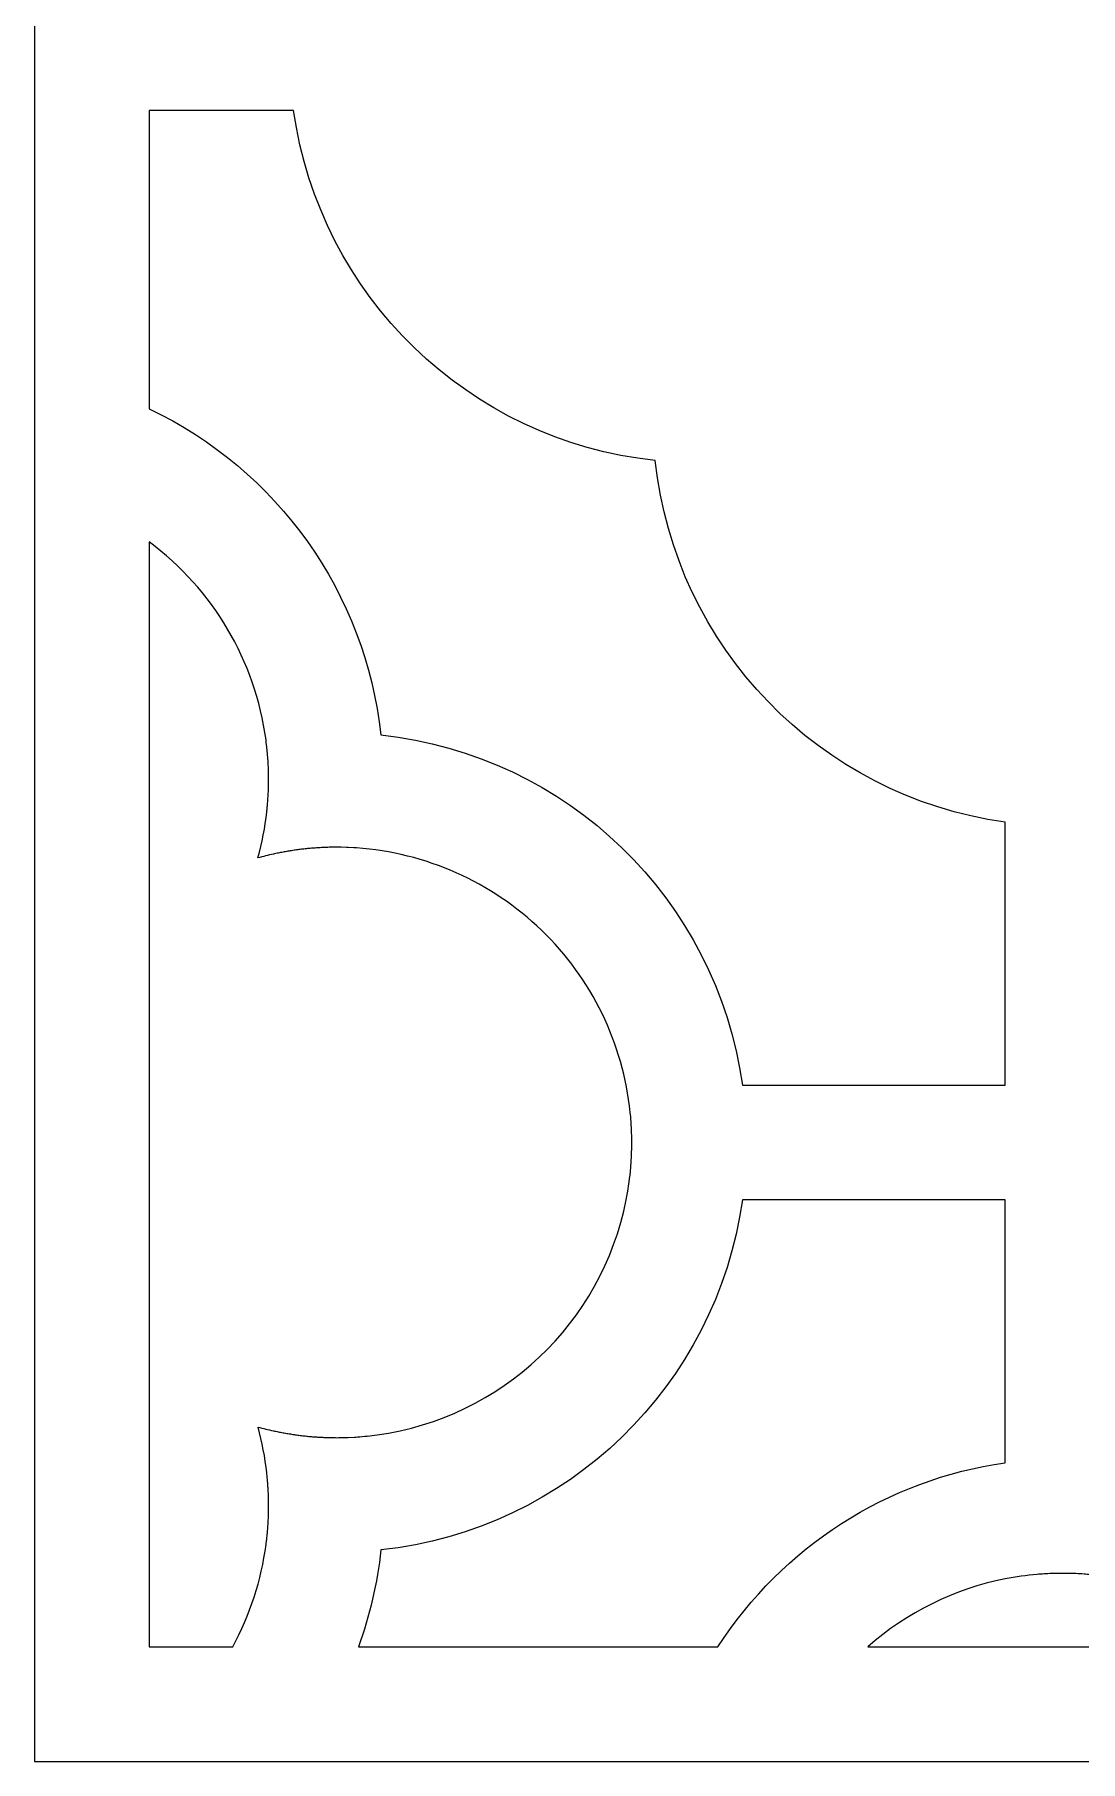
# Model space of a CAD drawing. Header units: centimetres. Extents: x -8.6 to 7.4, y -2.5 to 11.8.
# Drawn here: x -0.189 to 1.044, y -2.487 to -0.451 of the extents above; entities that cross this region are included whole.
import ezdxf

# ---------------------------------------------------------------- set-up
doc = ezdxf.new("R2010")
doc.units = ezdxf.units.CM
doc.header["$MEASUREMENT"] = 0
doc.layers.add('layer 1', color=7, linetype='Continuous')

msp = doc.modelspace()

# ---------------------------------------------------------------- linework, layer by layer
at = {"layer": 'layer 1', "color": 242}
for points, knots in [([(-0.18941, 11.81631), (-0.18941, 11.81631), (-0.0542, 11.81631), (-0.0542, 11.81631), (-0.0542, 11.81631), (-0.0542, 11.81631), (7.23783, 11.81631), (7.23783, 11.81631), (7.23783, 11.81631), (7.23783, 11.81631), (7.37304, 11.81631), (7.37304, 11.81631), (7.37304, 11.81631), (7.37304, 11.81631), (7.37304, 11.6811), (7.37304, 11.6811), (7.37304, 11.6811), (7.37304, 11.6811), (7.37304, -2.35212), (7.37304, -2.35212), (7.37304, -2.35212), (7.37304, -2.35212), (7.37304, -2.48733), (7.37304, -2.48733), (7.37304, -2.48733), (7.37304, -2.48733), (7.23783, -2.48733), (7.23783, -2.48733), (7.23783, -2.48733), (7.23783, -2.48733), (-0.0542, -2.48733), (-0.0542, -2.48733), (-0.0542, -2.48733), (-0.0542, -2.48733), (-0.18941, -2.48733), (-0.18941, -2.48733), (-0.18941, -2.48733), (-0.18941, -2.48733), (-0.18941, -2.35212), (-0.18941, -2.35212), (-0.18941, -2.35212), (-0.18941, -2.35212), (-0.18941, 11.6811), (-0.18941, 11.6811), (-0.18941, 11.6811), (-0.18941, 11.6811), (-0.18941, 11.81631), (-0.18941, 11.81631)], [0, 0, 0, 0, 0.0769231, 0.0769231, 0.0769231, 0.0769231, 0.1538462, 0.1538462, 0.1538462, 0.1538462, 0.2307692, 0.2307692, 0.2307692, 0.2307692, 0.3076923, 0.3076923, 0.3076923, 0.3076923, 0.3846154, 0.3846154, 0.3846154, 0.3846154, 0.4615385, 0.4615385, 0.4615385, 0.4615385, 0.5384615, 0.5384615, 0.5384615, 0.5384615, 0.6153846, 0.6153846, 0.6153846, 0.6153846, 0.6923077, 0.6923077, 0.6923077, 0.6923077, 0.7692308, 0.7692308, 0.7692308, 0.7692308, 0.8461538, 0.8461538, 0.8461538, 0.8461538, 1, 1, 1, 1]), ([(-0.0542, -0.54073), (-0.0542, -0.54073), (-0.0412, -0.54073), (-0.0412, -0.54073), (-0.0412, -0.54073), (-0.0412, -0.54073), (0.05099, -0.54073), (0.05099, -0.54073), (0.05099, -0.54073), (0.05099, -0.54073), (0.11614, -0.54073), (0.11614, -0.54073), (0.11614, -0.54073), (0.14696, -0.75991), (0.32248, -0.93003), (0.54257, -0.95358), (0.54257, -0.95358), (0.56627, -1.17365), (0.7362, -1.34936), (0.95541, -1.37999), (0.95541, -1.37999), (0.95541, -1.37999), (0.95541, -1.44528), (0.95541, -1.44528), (0.95541, -1.44528), (0.95541, -1.44528), (0.95541, -1.47857), (0.95541, -1.47857), (0.95541, -1.47857), (0.95541, -1.47857), (0.95541, -1.57711), (0.95541, -1.57711), (0.95541, -1.57711), (0.95541, -1.57711), (0.95541, -1.68993), (0.95541, -1.68993), (0.95541, -1.68993), (0.95541, -1.68993), (0.80044, -1.68993), (0.80044, -1.68993), (0.80044, -1.68993), (0.80044, -1.68993), (0.64548, -1.68993), (0.64548, -1.68993), (0.64548, -1.68993), (0.61466, -1.47074), (0.43913, -1.30062), (0.21905, -1.27707), (0.21905, -1.27707), (0.2008, -1.11012), (0.09749, -0.96464), (-0.0542, -0.89256), (-0.0542, -0.89256), (-0.0542, -0.89256), (-0.0542, -0.54073), (-0.0542, -0.54073)], [0, 0, 0, 0, 0.0666667, 0.0666667, 0.0666667, 0.0666667, 0.1333333, 0.1333333, 0.1333333, 0.1333333, 0.2, 0.2, 0.2, 0.2, 0.2666667, 0.2666667, 0.2666667, 0.2666667, 0.3333333, 0.3333333, 0.3333333, 0.3333333, 0.4, 0.4, 0.4, 0.4, 0.4666667, 0.4666667, 0.4666667, 0.4666667, 0.5333333, 0.5333333, 0.5333333, 0.5333333, 0.6, 0.6, 0.6, 0.6, 0.6666667, 0.6666667, 0.6666667, 0.6666667, 0.7333333, 0.7333333, 0.7333333, 0.7333333, 0.8, 0.8, 0.8, 0.8, 0.8666667, 0.8666667, 0.8666667, 0.8666667, 1, 1, 1, 1]), ([(-0.0542, -1.0495), (0.02131, -1.10555), (0.071, -1.18979), (0.08359, -1.28298), (0.08359, -1.28298), (0.08359, -1.28298), (0.08379, -1.28444), (0.08379, -1.28444), (0.08379, -1.28444), (0.08379, -1.28444), (0.08396, -1.28592), (0.08396, -1.28592), (0.08396, -1.28592), (0.08396, -1.28592), (0.08432, -1.28888), (0.08432, -1.28888), (0.08432, -1.28888), (0.08432, -1.28888), (0.08458, -1.29108), (0.08458, -1.29108), (0.08458, -1.29108), (0.08458, -1.29108), (0.08475, -1.29255), (0.08475, -1.29255), (0.08475, -1.29255), (0.08475, -1.29255), (0.08496, -1.29477), (0.08496, -1.29477), (0.08496, -1.29477), (0.08496, -1.29477), (0.08514, -1.29667), (0.08514, -1.29667), (0.08514, -1.29667), (0.08514, -1.29667), (0.0853, -1.29846), (0.0853, -1.29846), (0.0853, -1.29846), (0.0853, -1.29846), (0.08542, -1.29997), (0.08542, -1.29997), (0.08542, -1.29997), (0.08542, -1.29997), (0.08553, -1.30122), (0.08553, -1.30122), (0.08553, -1.30122), (0.08553, -1.30122), (0.08566, -1.30294), (0.08566, -1.30294), (0.08566, -1.30294), (0.08566, -1.30294), (0.0861, -1.30963), (0.0861, -1.30963), (0.0861, -1.30963), (0.0861, -1.30963), (0.08619, -1.31111), (0.08619, -1.31111), (0.08619, -1.31111), (0.08619, -1.31111), (0.08624, -1.31262), (0.08624, -1.31262), (0.08624, -1.31262), (0.08624, -1.31262), (0.08633, -1.31413), (0.08633, -1.31413), (0.08633, -1.31413), (0.08633, -1.31413), (0.08638, -1.31562), (0.08638, -1.31562), (0.08638, -1.31562), (0.08638, -1.31562), (0.08645, -1.31783), (0.08645, -1.31783), (0.08645, -1.31783), (0.08645, -1.31783), (0.08659, -1.32281), (0.08659, -1.32281), (0.08659, -1.32281), (0.08659, -1.32281), (0.08661, -1.3247), (0.08661, -1.3247), (0.08661, -1.3247), (0.08661, -1.3247), (0.08666, -1.32697), (0.08666, -1.32697), (0.08666, -1.32697), (0.08666, -1.32697), (0.08668, -1.32919), (0.08668, -1.32919), (0.08668, -1.32919), (0.08668, -1.32919), (0.08666, -1.33071), (0.08666, -1.33071), (0.08666, -1.33071), (0.08666, -1.33071), (0.08666, -1.33221), (0.08666, -1.33221), (0.08666, -1.33221), (0.08666, -1.33221), (0.08661, -1.33371), (0.08661, -1.33371), (0.08661, -1.33371), (0.08661, -1.33371), (0.08661, -1.33522), (0.08661, -1.33522), (0.08661, -1.33522), (0.08661, -1.33522), (0.08657, -1.33671), (0.08657, -1.33671), (0.08657, -1.33671), (0.08657, -1.33671), (0.08654, -1.33822), (0.08654, -1.33822), (0.08654, -1.33822), (0.08654, -1.33822), (0.08651, -1.33971), (0.08651, -1.33971), (0.08651, -1.33971), (0.08651, -1.33971), (0.08645, -1.3412), (0.08645, -1.3412), (0.08645, -1.3412), (0.08645, -1.3412), (0.08638, -1.3427), (0.08638, -1.3427), (0.08638, -1.3427), (0.08638, -1.3427), (0.08633, -1.3442), (0.08633, -1.3442), (0.08633, -1.3442), (0.08633, -1.3442), (0.08624, -1.3457), (0.08624, -1.3457), (0.08624, -1.3457), (0.08624, -1.3457), (0.08619, -1.34718), (0.08619, -1.34718), (0.08619, -1.34718), (0.08619, -1.34718), (0.0861, -1.34867), (0.0861, -1.34867), (0.0861, -1.34867), (0.0861, -1.34867), (0.08603, -1.35016), (0.08603, -1.35016), (0.08603, -1.35016), (0.08603, -1.35016), (0.08593, -1.35165), (0.08593, -1.35165), (0.08593, -1.35165), (0.08593, -1.35165), (0.08585, -1.35312), (0.08585, -1.35312), (0.08585, -1.35312), (0.08585, -1.35312), (0.08573, -1.35461), (0.08573, -1.35461), (0.08573, -1.35461), (0.08573, -1.35461), (0.08563, -1.35608), (0.08563, -1.35608), (0.08563, -1.35608), (0.08563, -1.35608), (0.0855, -1.35757), (0.0855, -1.35757), (0.0855, -1.35757), (0.0855, -1.35757), (0.08538, -1.35903), (0.08538, -1.35903), (0.08538, -1.35903), (0.08538, -1.35903), (0.08522, -1.36053), (0.08522, -1.36053), (0.08522, -1.36053), (0.08522, -1.36053), (0.08511, -1.36199), (0.08511, -1.36199), (0.08511, -1.36199), (0.08511, -1.36199), (0.08497, -1.36346), (0.08497, -1.36346), (0.08497, -1.36346), (0.08497, -1.36346), (0.08485, -1.36492), (0.08485, -1.36492), (0.08485, -1.36492), (0.08485, -1.36492), (0.08468, -1.36638), (0.08468, -1.36638), (0.08468, -1.36638), (0.08468, -1.36638), (0.08452, -1.36785), (0.08452, -1.36785), (0.08452, -1.36785), (0.08251, -1.38615), (0.07903, -1.40427), (0.07412, -1.42201), (0.07412, -1.42201), (0.08014, -1.42039), (0.0862, -1.4189), (0.09229, -1.41756), (0.09229, -1.41756), (0.09229, -1.41756), (0.09371, -1.41724), (0.09371, -1.41724), (0.09371, -1.41724), (0.09371, -1.41724), (0.09513, -1.41696), (0.09513, -1.41696), (0.09513, -1.41696), (0.09513, -1.41696), (0.09655, -1.41663), (0.09655, -1.41663), (0.09655, -1.41663), (0.09655, -1.41663), (0.09797, -1.41636), (0.09797, -1.41636), (0.09797, -1.41636), (0.09797, -1.41636), (0.09939, -1.41608), (0.09939, -1.41608), (0.09939, -1.41608), (0.09939, -1.41608), (0.1008, -1.41581), (0.1008, -1.41581), (0.1008, -1.41581), (0.1008, -1.41581), (0.10223, -1.41552), (0.10223, -1.41552), (0.10223, -1.41552), (0.10223, -1.41552), (0.10365, -1.41528), (0.10365, -1.41528), (0.10365, -1.41528), (0.10365, -1.41528), (0.1051, -1.41499), (0.1051, -1.41499), (0.1051, -1.41499), (0.1051, -1.41499), (0.10651, -1.41475), (0.10651, -1.41475), (0.10651, -1.41475), (0.10651, -1.41475), (0.10797, -1.41448), (0.10797, -1.41448), (0.10797, -1.41448), (0.10797, -1.41448), (0.10939, -1.41426), (0.10939, -1.41426), (0.10939, -1.41426), (0.10939, -1.41426), (0.11084, -1.41402), (0.11084, -1.41402), (0.11084, -1.41402), (0.11084, -1.41402), (0.11227, -1.4138), (0.11227, -1.4138), (0.11227, -1.4138), (0.11227, -1.4138), (0.11373, -1.41355), (0.11373, -1.41355), (0.11373, -1.41355), (0.11373, -1.41355), (0.11516, -1.41335), (0.11516, -1.41335), (0.11516, -1.41335), (0.11516, -1.41335), (0.11662, -1.41312), (0.11662, -1.41312), (0.11662, -1.41312), (0.11662, -1.41312), (0.11809, -1.41292), (0.11809, -1.41292), (0.11809, -1.41292), (0.11809, -1.41292), (0.11955, -1.41268), (0.11955, -1.41268), (0.11955, -1.41268), (0.11955, -1.41268), (0.12097, -1.41252), (0.12097, -1.41252), (0.12097, -1.41252), (0.12097, -1.41252), (0.12244, -1.41232), (0.12244, -1.41232), (0.12244, -1.41232), (0.12244, -1.41232), (0.1239, -1.41215), (0.1239, -1.41215), (0.1239, -1.41215), (0.1239, -1.41215), (0.12536, -1.41195), (0.12536, -1.41195), (0.12536, -1.41195), (0.12536, -1.41195), (0.12681, -1.41179), (0.12681, -1.41179), (0.12681, -1.41179), (0.12681, -1.41179), (0.12828, -1.41161), (0.12828, -1.41161), (0.12828, -1.41161), (0.12828, -1.41161), (0.12974, -1.41145), (0.12974, -1.41145), (0.12974, -1.41145), (0.12974, -1.41145), (0.13122, -1.41129), (0.13122, -1.41129), (0.13122, -1.41129), (0.13122, -1.41129), (0.13267, -1.41118), (0.13267, -1.41118), (0.13267, -1.41118), (0.13267, -1.41118), (0.13413, -1.41102), (0.13413, -1.41102), (0.13413, -1.41102), (0.13413, -1.41102), (0.13559, -1.4109), (0.13559, -1.4109), (0.13559, -1.4109), (0.13559, -1.4109), (0.13709, -1.41075), (0.13709, -1.41075), (0.13709, -1.41075), (0.13709, -1.41075), (0.13855, -1.41062), (0.13855, -1.41062), (0.13855, -1.41062), (0.13855, -1.41062), (0.14006, -1.41051), (0.14006, -1.41051), (0.14006, -1.41051), (0.14006, -1.41051), (0.14151, -1.4104), (0.14151, -1.4104), (0.14151, -1.4104), (0.14151, -1.4104), (0.14302, -1.41027), (0.14302, -1.41027), (0.14302, -1.41027), (0.14302, -1.41027), (0.14447, -1.41019), (0.14447, -1.41019), (0.14447, -1.41019), (0.14447, -1.41019), (0.14598, -1.4101), (0.14598, -1.4101), (0.14598, -1.4101), (0.14598, -1.4101), (0.14745, -1.41002), (0.14745, -1.41002), (0.14745, -1.41002), (0.14745, -1.41002), (0.14896, -1.40994), (0.14896, -1.40994), (0.14896, -1.40994), (0.14896, -1.40994), (0.15042, -1.40988), (0.15042, -1.40988), (0.15042, -1.40988), (0.15042, -1.40988), (0.15193, -1.4098), (0.15193, -1.4098), (0.15193, -1.4098), (0.15193, -1.4098), (0.15343, -1.40974), (0.15343, -1.40974), (0.15343, -1.40974), (0.15343, -1.40974), (0.15493, -1.40967), (0.15493, -1.40967), (0.15493, -1.40967), (0.15493, -1.40967), (0.15641, -1.40963), (0.15641, -1.40963), (0.15641, -1.40963), (0.15641, -1.40963), (0.15792, -1.40959), (0.15792, -1.40959), (0.15792, -1.40959), (0.15792, -1.40959), (0.15941, -1.40955), (0.15941, -1.40955), (0.15941, -1.40955), (0.15941, -1.40955), (0.16092, -1.40952), (0.16092, -1.40952), (0.16092, -1.40952), (0.16092, -1.40952), (0.16241, -1.40952), (0.16241, -1.40952), (0.16241, -1.40952), (0.16241, -1.40952), (0.16392, -1.40948), (0.16392, -1.40948), (0.16392, -1.40948), (0.16392, -1.40948), (0.16541, -1.40948), (0.16541, -1.40948), (0.16541, -1.40948), (0.16541, -1.40948), (0.16693, -1.40945), (0.16693, -1.40945), (0.16693, -1.40945), (0.16693, -1.40945), (0.16844, -1.40948), (0.16844, -1.40948), (0.16844, -1.40948), (0.16844, -1.40948), (0.17026, -1.40949), (0.17026, -1.40949), (0.17026, -1.40949), (0.17026, -1.40949), (0.1722, -1.40952), (0.1722, -1.40952), (0.1722, -1.40952), (0.1722, -1.40952), (0.17864, -1.40968), (0.17864, -1.40968), (0.17864, -1.40968), (0.17864, -1.40968), (0.18049, -1.40977), (0.18049, -1.40977), (0.18049, -1.40977), (0.18049, -1.40977), (0.18722, -1.41008), (0.18722, -1.41008), (0.18722, -1.41008), (0.18722, -1.41008), (0.18871, -1.41018), (0.18871, -1.41018), (0.18871, -1.41018), (0.18871, -1.41018), (0.19022, -1.41026), (0.19022, -1.41026), (0.19022, -1.41026), (0.27211, -1.41601), (0.34942, -1.4504), (0.40856, -1.50734), (0.40856, -1.50734), (0.46773, -1.56431), (0.5048, -1.64046), (0.51318, -1.72217), (0.51318, -1.72217), (0.51318, -1.72217), (0.51368, -1.72746), (0.51368, -1.72746), (0.51368, -1.72746), (0.51368, -1.72746), (0.51385, -1.72957), (0.51385, -1.72957), (0.51385, -1.72957), (0.51422, -1.73437), (0.51451, -1.73919), (0.51471, -1.744), (0.51471, -1.744), (0.51471, -1.744), (0.51476, -1.74526), (0.51476, -1.74526), (0.51476, -1.74526), (0.51476, -1.74526), (0.51481, -1.74672), (0.51481, -1.74672), (0.51481, -1.74672), (0.51481, -1.74672), (0.51489, -1.74886), (0.51489, -1.74886), (0.51489, -1.74886), (0.51489, -1.74886), (0.51493, -1.75083), (0.51493, -1.75083), (0.51493, -1.75083), (0.51493, -1.75083), (0.51493, -1.7521), (0.51493, -1.7521), (0.51493, -1.7521), (0.51493, -1.7521), (0.51498, -1.75425), (0.51498, -1.75425), (0.51498, -1.75425), (0.51498, -1.75425), (0.51499, -1.75643), (0.51499, -1.75643), (0.51499, -1.75643), (0.51499, -1.75643), (0.51499, -1.75858), (0.51499, -1.75858), (0.51499, -1.75858), (0.51499, -1.75858), (0.51498, -1.76074), (0.51498, -1.76074), (0.51498, -1.76074), (0.51498, -1.76074), (0.51494, -1.76247), (0.51494, -1.76247), (0.51494, -1.76247), (0.51494, -1.76247), (0.51493, -1.76397), (0.51493, -1.76397), (0.51493, -1.76397), (0.51493, -1.76397), (0.51489, -1.76612), (0.51489, -1.76612), (0.51489, -1.76612), (0.51489, -1.76612), (0.51481, -1.76831), (0.51481, -1.76831), (0.51481, -1.76831), (0.51481, -1.76831), (0.51476, -1.76977), (0.51476, -1.76977), (0.51476, -1.76977), (0.51455, -1.77534), (0.51422, -1.7809), (0.51377, -1.78646), (0.51377, -1.78646), (0.51377, -1.78646), (0.51331, -1.79179), (0.51331, -1.79179), (0.51331, -1.79179), (0.51216, -1.80296), (0.51052, -1.81407), (0.5084, -1.8251), (0.5084, -1.8251), (0.47977, -1.97074), (0.36156, -2.08214), (0.21451, -2.10232), (0.21451, -2.10232), (0.20681, -2.10338), (0.19908, -2.10418), (0.19132, -2.10471), (0.19132, -2.10471), (0.19132, -2.10471), (0.18949, -2.10484), (0.18949, -2.10484), (0.18949, -2.10484), (0.18949, -2.10484), (0.18798, -2.10493), (0.18798, -2.10493), (0.18798, -2.10493), (0.18798, -2.10493), (0.18049, -2.10529), (0.18049, -2.10529), (0.18049, -2.10529), (0.18049, -2.10529), (0.17864, -2.10538), (0.17864, -2.10538), (0.17864, -2.10538), (0.17864, -2.10538), (0.17331, -2.10553), (0.17331, -2.10553), (0.17331, -2.10553), (0.17331, -2.10553), (0.17144, -2.10554), (0.17144, -2.10554), (0.17144, -2.10554), (0.17144, -2.10554), (0.16917, -2.10558), (0.16917, -2.10558), (0.16917, -2.10558), (0.16917, -2.10558), (0.16693, -2.10561), (0.16693, -2.10561), (0.16693, -2.10561), (0.16693, -2.10561), (0.16541, -2.10558), (0.16541, -2.10558), (0.16541, -2.10558), (0.16541, -2.10558), (0.16392, -2.10558), (0.16392, -2.10558), (0.16392, -2.10558), (0.16392, -2.10558), (0.16241, -2.10554), (0.16241, -2.10554), (0.16241, -2.10554), (0.16241, -2.10554), (0.16092, -2.10554), (0.16092, -2.10554), (0.16092, -2.10554), (0.16092, -2.10554), (0.15941, -2.1055), (0.15941, -2.1055), (0.15941, -2.1055), (0.15941, -2.1055), (0.15792, -2.10547), (0.15792, -2.10547), (0.15792, -2.10547), (0.15792, -2.10547), (0.15641, -2.10543), (0.15641, -2.10543), (0.15641, -2.10543), (0.15641, -2.10543), (0.15493, -2.10539), (0.15493, -2.10539), (0.15493, -2.10539), (0.15493, -2.10539), (0.15343, -2.1053), (0.15343, -2.1053), (0.15343, -2.1053), (0.15343, -2.1053), (0.15193, -2.10525), (0.15193, -2.10525), (0.15193, -2.10525), (0.15193, -2.10525), (0.15042, -2.10518), (0.15042, -2.10518), (0.15042, -2.10518), (0.15042, -2.10518), (0.14896, -2.10512), (0.14896, -2.10512), (0.14896, -2.10512), (0.14896, -2.10512), (0.14745, -2.10504), (0.14745, -2.10504), (0.14745, -2.10504), (0.14745, -2.10504), (0.14599, -2.10495), (0.14599, -2.10495), (0.14599, -2.10495), (0.14599, -2.10495), (0.14449, -2.10486), (0.14449, -2.10486), (0.14449, -2.10486), (0.14449, -2.10486), (0.14303, -2.10478), (0.14303, -2.10478), (0.14303, -2.10478), (0.14303, -2.10478), (0.14152, -2.10466), (0.14152, -2.10466), (0.14152, -2.10466), (0.14152, -2.10466), (0.14007, -2.10455), (0.14007, -2.10455), (0.14007, -2.10455), (0.14007, -2.10455), (0.13856, -2.10443), (0.13856, -2.10443), (0.13856, -2.10443), (0.13856, -2.10443), (0.13711, -2.10431), (0.13711, -2.10431), (0.13711, -2.10431), (0.13711, -2.10431), (0.13563, -2.10416), (0.13563, -2.10416), (0.13563, -2.10416), (0.13563, -2.10416), (0.13416, -2.10404), (0.13416, -2.10404), (0.13416, -2.10404), (0.13416, -2.10404), (0.1327, -2.10389), (0.1327, -2.10389), (0.1327, -2.10389), (0.1327, -2.10389), (0.13124, -2.10377), (0.13124, -2.10377), (0.13124, -2.10377), (0.13124, -2.10377), (0.12976, -2.10361), (0.12976, -2.10361), (0.12976, -2.10361), (0.12976, -2.10361), (0.12831, -2.10345), (0.12831, -2.10345), (0.12831, -2.10345), (0.12831, -2.10345), (0.12685, -2.10327), (0.12685, -2.10327), (0.12685, -2.10327), (0.12685, -2.10327), (0.12538, -2.10311), (0.12538, -2.10311), (0.12538, -2.10311), (0.12538, -2.10311), (0.12392, -2.10291), (0.12392, -2.10291), (0.12392, -2.10291), (0.12392, -2.10291), (0.12247, -2.10274), (0.12247, -2.10274), (0.12247, -2.10274), (0.12247, -2.10274), (0.121, -2.10254), (0.121, -2.10254), (0.121, -2.10254), (0.121, -2.10254), (0.11958, -2.10238), (0.11958, -2.10238), (0.11958, -2.10238), (0.11958, -2.10238), (0.11813, -2.10214), (0.11813, -2.10214), (0.11813, -2.10214), (0.11813, -2.10214), (0.11667, -2.10194), (0.11667, -2.10194), (0.11667, -2.10194), (0.11667, -2.10194), (0.1152, -2.10171), (0.1152, -2.10171), (0.1152, -2.10171), (0.1152, -2.10171), (0.11377, -2.10151), (0.11377, -2.10151), (0.11377, -2.10151), (0.11377, -2.10151), (0.11231, -2.10126), (0.11231, -2.10126), (0.11231, -2.10126), (0.11231, -2.10126), (0.1109, -2.10104), (0.1109, -2.10104), (0.1109, -2.10104), (0.1109, -2.10104), (0.10943, -2.1008), (0.10943, -2.1008), (0.10943, -2.1008), (0.10943, -2.1008), (0.10801, -2.10058), (0.10801, -2.10058), (0.10801, -2.10058), (0.10801, -2.10058), (0.10655, -2.10031), (0.10655, -2.10031), (0.10655, -2.10031), (0.10655, -2.10031), (0.10513, -2.10007), (0.10513, -2.10007), (0.10513, -2.10007), (0.10513, -2.10007), (0.1037, -2.09978), (0.1037, -2.09978), (0.1037, -2.09978), (0.1037, -2.09978), (0.10228, -2.09954), (0.10228, -2.09954), (0.10228, -2.09954), (0.10228, -2.09954), (0.10087, -2.09925), (0.10087, -2.09925), (0.10087, -2.09925), (0.10087, -2.09925), (0.09943, -2.09898), (0.09943, -2.09898), (0.09943, -2.09898), (0.09943, -2.09898), (0.09802, -2.0987), (0.09802, -2.0987), (0.09802, -2.0987), (0.09802, -2.0987), (0.0966, -2.09842), (0.0966, -2.09842), (0.0966, -2.09842), (0.0966, -2.09842), (0.09518, -2.0981), (0.09518, -2.0981), (0.09518, -2.0981), (0.09518, -2.0981), (0.09376, -2.09782), (0.09376, -2.09782), (0.09376, -2.09782), (0.09376, -2.09782), (0.09234, -2.0975), (0.09234, -2.0975), (0.09234, -2.0975), (0.08625, -2.09617), (0.0802, -2.09469), (0.07419, -2.09305), (0.07419, -2.09305), (0.07904, -2.1108), (0.08249, -2.12891), (0.08451, -2.14721), (0.08451, -2.14721), (0.08451, -2.14721), (0.08467, -2.14868), (0.08467, -2.14868), (0.08467, -2.14868), (0.08467, -2.14868), (0.08483, -2.15014), (0.08483, -2.15014), (0.08483, -2.15014), (0.08483, -2.15014), (0.08496, -2.1516), (0.08496, -2.1516), (0.08496, -2.1516), (0.08496, -2.1516), (0.08511, -2.15307), (0.08511, -2.15307), (0.08511, -2.15307), (0.08511, -2.15307), (0.08522, -2.15452), (0.08522, -2.15452), (0.08522, -2.15452), (0.08522, -2.15452), (0.08538, -2.15603), (0.08538, -2.15603), (0.08538, -2.15603), (0.08538, -2.15603), (0.0855, -2.15749), (0.0855, -2.15749), (0.0855, -2.15749), (0.0855, -2.15749), (0.08563, -2.15898), (0.08563, -2.15898), (0.08563, -2.15898), (0.08563, -2.15898), (0.08573, -2.16045), (0.08573, -2.16045), (0.08573, -2.16045), (0.08573, -2.16045), (0.08585, -2.16194), (0.08585, -2.16194), (0.08585, -2.16194), (0.08585, -2.16194), (0.08593, -2.16341), (0.08593, -2.16341), (0.08593, -2.16341), (0.08593, -2.16341), (0.08603, -2.16491), (0.08603, -2.16491), (0.08603, -2.16491), (0.08603, -2.16491), (0.0861, -2.16639), (0.0861, -2.16639), (0.0861, -2.16639), (0.0861, -2.16639), (0.08619, -2.16788), (0.08619, -2.16788), (0.08619, -2.16788), (0.08619, -2.16788), (0.08624, -2.16935), (0.08624, -2.16935), (0.08624, -2.16935), (0.08624, -2.16935), (0.08633, -2.17085), (0.08633, -2.17085), (0.08633, -2.17085), (0.08633, -2.17085), (0.08638, -2.17236), (0.08638, -2.17236), (0.08638, -2.17236), (0.08638, -2.17236), (0.08645, -2.17386), (0.08645, -2.17386), (0.08645, -2.17386), (0.08645, -2.17386), (0.08651, -2.17535), (0.08651, -2.17535), (0.08651, -2.17535), (0.08651, -2.17535), (0.08654, -2.17684), (0.08654, -2.17684), (0.08654, -2.17684), (0.08654, -2.17684), (0.08657, -2.17835), (0.08657, -2.17835), (0.08657, -2.17835), (0.08657, -2.17835), (0.08661, -2.17984), (0.08661, -2.17984), (0.08661, -2.17984), (0.08661, -2.17984), (0.08661, -2.18135), (0.08661, -2.18135), (0.08661, -2.18135), (0.08661, -2.18135), (0.08666, -2.18284), (0.08666, -2.18284), (0.08666, -2.18284), (0.08666, -2.18284), (0.08666, -2.18435), (0.08666, -2.18435), (0.08666, -2.18435), (0.08666, -2.18435), (0.08668, -2.18587), (0.08668, -2.18587), (0.08668, -2.18587), (0.08668, -2.18587), (0.08666, -2.18736), (0.08666, -2.18736), (0.08666, -2.18736), (0.08666, -2.18736), (0.08663, -2.18919), (0.08663, -2.18919), (0.08663, -2.18919), (0.08663, -2.18919), (0.08661, -2.19114), (0.08661, -2.19114), (0.08661, -2.19114), (0.08661, -2.19114), (0.08651, -2.1962), (0.08651, -2.1962), (0.08651, -2.1962), (0.08651, -2.1962), (0.08638, -2.19944), (0.08638, -2.19944), (0.08638, -2.19944), (0.08638, -2.19944), (0.08633, -2.20093), (0.08633, -2.20093), (0.08633, -2.20093), (0.08633, -2.20093), (0.08624, -2.20244), (0.08624, -2.20244), (0.08624, -2.20244), (0.08624, -2.20244), (0.0862, -2.20375), (0.0862, -2.20375), (0.0862, -2.20375), (0.0862, -2.20375), (0.0861, -2.20543), (0.0861, -2.20543), (0.0861, -2.20543), (0.0861, -2.20543), (0.08568, -2.21194), (0.08568, -2.21194), (0.08568, -2.21194), (0.08568, -2.21194), (0.08554, -2.21362), (0.08554, -2.21362), (0.08554, -2.21362), (0.08554, -2.21362), (0.08542, -2.21509), (0.08542, -2.21509), (0.08542, -2.21509), (0.08542, -2.21509), (0.0853, -2.2166), (0.0853, -2.2166), (0.0853, -2.2166), (0.0853, -2.2166), (0.08515, -2.21805), (0.08515, -2.21805), (0.08515, -2.21805), (0.08515, -2.21805), (0.08504, -2.21947), (0.08504, -2.21947), (0.08504, -2.21947), (0.08504, -2.21947), (0.08485, -2.22157), (0.08485, -2.22157), (0.08485, -2.22157), (0.08485, -2.22157), (0.08466, -2.22325), (0.08466, -2.22325), (0.08466, -2.22325), (0.08466, -2.22325), (0.08441, -2.22545), (0.08441, -2.22545), (0.08441, -2.22545), (0.08441, -2.22545), (0.08408, -2.22813), (0.08408, -2.22813), (0.08408, -2.22813), (0.08408, -2.22813), (0.08388, -2.22987), (0.08388, -2.22987), (0.08388, -2.22987), (0.08388, -2.22987), (0.08368, -2.23135), (0.08368, -2.23135), (0.08368, -2.23135), (0.07806, -2.27367), (0.06473, -2.31461), (0.04435, -2.35212), (0.04435, -2.35212), (0.04435, -2.35212), (-0.0542, -2.35212), (-0.0542, -2.35212), (-0.0542, -2.35212), (-0.0542, -2.35212), (-0.0542, -1.0495), (-0.0542, -1.0495), (-0.0542, -1.0495), (-0.0542, -1.0495), (-0.0542, -1.0495), (-0.0542, -1.0495)], [0, 0, 0, 0, 0.004065, 0.004065, 0.004065, 0.004065, 0.0081301, 0.0081301, 0.0081301, 0.0081301, 0.0121951, 0.0121951, 0.0121951, 0.0121951, 0.0162602, 0.0162602, 0.0162602, 0.0162602, 0.0203252, 0.0203252, 0.0203252, 0.0203252, 0.0243902, 0.0243902, 0.0243902, 0.0243902, 0.0284553, 0.0284553, 0.0284553, 0.0284553, 0.0325203, 0.0325203, 0.0325203, 0.0325203, 0.0365854, 0.0365854, 0.0365854, 0.0365854, 0.0406504, 0.0406504, 0.0406504, 0.0406504, 0.0447154, 0.0447154, 0.0447154, 0.0447154, 0.0487805, 0.0487805, 0.0487805, 0.0487805, 0.0528455, 0.0528455, 0.0528455, 0.0528455, 0.0569106, 0.0569106, 0.0569106, 0.0569106, 0.0609756, 0.0609756, 0.0609756, 0.0609756, 0.0650407, 0.0650407, 0.0650407, 0.0650407, 0.0691057, 0.0691057, 0.0691057, 0.0691057, 0.0731707, 0.0731707, 0.0731707, 0.0731707, 0.0772358, 0.0772358, 0.0772358, 0.0772358, 0.0813008, 0.0813008, 0.0813008, 0.0813008, 0.0853659, 0.0853659, 0.0853659, 0.0853659, 0.0894309, 0.0894309, 0.0894309, 0.0894309, 0.0934959, 0.0934959, 0.0934959, 0.0934959, 0.097561, 0.097561, 0.097561, 0.097561, 0.101626, 0.101626, 0.101626, 0.101626, 0.1056911, 0.1056911, 0.1056911, 0.1056911, 0.1097561, 0.1097561, 0.1097561, 0.1097561, 0.1138211, 0.1138211, 0.1138211, 0.1138211, 0.1178862, 0.1178862, 0.1178862, 0.1178862, 0.1219512, 0.1219512, 0.1219512, 0.1219512, 0.1260163, 0.1260163, 0.1260163, 0.1260163, 0.1300813, 0.1300813, 0.1300813, 0.1300813, 0.1341463, 0.1341463, 0.1341463, 0.1341463, 0.1382114, 0.1382114, 0.1382114, 0.1382114, 0.1422764, 0.1422764, 0.1422764, 0.1422764, 0.1463415, 0.1463415, 0.1463415, 0.1463415, 0.1504065, 0.1504065, 0.1504065, 0.1504065, 0.1544715, 0.1544715, 0.1544715, 0.1544715, 0.1585366, 0.1585366, 0.1585366, 0.1585366, 0.1626016, 0.1626016, 0.1626016, 0.1626016, 0.1666667, 0.1666667, 0.1666667, 0.1666667, 0.1707317, 0.1707317, 0.1707317, 0.1707317, 0.1747967, 0.1747967, 0.1747967, 0.1747967, 0.1788618, 0.1788618, 0.1788618, 0.1788618, 0.1829268, 0.1829268, 0.1829268, 0.1829268, 0.1869919, 0.1869919, 0.1869919, 0.1869919, 0.1910569, 0.1910569, 0.1910569, 0.1910569, 0.195122, 0.195122, 0.195122, 0.195122, 0.199187, 0.199187, 0.199187, 0.199187, 0.203252, 0.203252, 0.203252, 0.203252, 0.2073171, 0.2073171, 0.2073171, 0.2073171, 0.2113821, 0.2113821, 0.2113821, 0.2113821, 0.2154472, 0.2154472, 0.2154472, 0.2154472, 0.2195122, 0.2195122, 0.2195122, 0.2195122, 0.2235772, 0.2235772, 0.2235772, 0.2235772, 0.2276423, 0.2276423, 0.2276423, 0.2276423, 0.2317073, 0.2317073, 0.2317073, 0.2317073, 0.2357724, 0.2357724, 0.2357724, 0.2357724, 0.2398374, 0.2398374, 0.2398374, 0.2398374, 0.2439024, 0.2439024, 0.2439024, 0.2439024, 0.2479675, 0.2479675, 0.2479675, 0.2479675, 0.2520325, 0.2520325, 0.2520325, 0.2520325, 0.2560976, 0.2560976, 0.2560976, 0.2560976, 0.2601626, 0.2601626, 0.2601626, 0.2601626, 0.2642276, 0.2642276, 0.2642276, 0.2642276, 0.2682927, 0.2682927, 0.2682927, 0.2682927, 0.2723577, 0.2723577, 0.2723577, 0.2723577, 0.2764228, 0.2764228, 0.2764228, 0.2764228, 0.2804878, 0.2804878, 0.2804878, 0.2804878, 0.2845528, 0.2845528, 0.2845528, 0.2845528, 0.2886179, 0.2886179, 0.2886179, 0.2886179, 0.2926829, 0.2926829, 0.2926829, 0.2926829, 0.296748, 0.296748, 0.296748, 0.296748, 0.300813, 0.300813, 0.300813, 0.300813, 0.304878, 0.304878, 0.304878, 0.304878, 0.3089431, 0.3089431, 0.3089431, 0.3089431, 0.3130081, 0.3130081, 0.3130081, 0.3130081, 0.3170732, 0.3170732, 0.3170732, 0.3170732, 0.3211382, 0.3211382, 0.3211382, 0.3211382, 0.3252033, 0.3252033, 0.3252033, 0.3252033, 0.3292683, 0.3292683, 0.3292683, 0.3292683, 0.3333333, 0.3333333, 0.3333333, 0.3333333, 0.3373984, 0.3373984, 0.3373984, 0.3373984, 0.3414634, 0.3414634, 0.3414634, 0.3414634, 0.3455285, 0.3455285, 0.3455285, 0.3455285, 0.3495935, 0.3495935, 0.3495935, 0.3495935, 0.3536585, 0.3536585, 0.3536585, 0.3536585, 0.3577236, 0.3577236, 0.3577236, 0.3577236, 0.3617886, 0.3617886, 0.3617886, 0.3617886, 0.3658537, 0.3658537, 0.3658537, 0.3658537, 0.3699187, 0.3699187, 0.3699187, 0.3699187, 0.3739837, 0.3739837, 0.3739837, 0.3739837, 0.3780488, 0.3780488, 0.3780488, 0.3780488, 0.3821138, 0.3821138, 0.3821138, 0.3821138, 0.3861789, 0.3861789, 0.3861789, 0.3861789, 0.3902439, 0.3902439, 0.3902439, 0.3902439, 0.3943089, 0.3943089, 0.3943089, 0.3943089, 0.398374, 0.398374, 0.398374, 0.398374, 0.402439, 0.402439, 0.402439, 0.402439, 0.4065041, 0.4065041, 0.4065041, 0.4065041, 0.4105691, 0.4105691, 0.4105691, 0.4105691, 0.4146341, 0.4146341, 0.4146341, 0.4146341, 0.4186992, 0.4186992, 0.4186992, 0.4186992, 0.4227642, 0.4227642, 0.4227642, 0.4227642, 0.4268293, 0.4268293, 0.4268293, 0.4268293, 0.4308943, 0.4308943, 0.4308943, 0.4308943, 0.4349593, 0.4349593, 0.4349593, 0.4349593, 0.4390244, 0.4390244, 0.4390244, 0.4390244, 0.4430894, 0.4430894, 0.4430894, 0.4430894, 0.4471545, 0.4471545, 0.4471545, 0.4471545, 0.4512195, 0.4512195, 0.4512195, 0.4512195, 0.4552846, 0.4552846, 0.4552846, 0.4552846, 0.4593496, 0.4593496, 0.4593496, 0.4593496, 0.4634146, 0.4634146, 0.4634146, 0.4634146, 0.4674797, 0.4674797, 0.4674797, 0.4674797, 0.4715447, 0.4715447, 0.4715447, 0.4715447, 0.4756098, 0.4756098, 0.4756098, 0.4756098, 0.4796748, 0.4796748, 0.4796748, 0.4796748, 0.4837398, 0.4837398, 0.4837398, 0.4837398, 0.4878049, 0.4878049, 0.4878049, 0.4878049, 0.4918699, 0.4918699, 0.4918699, 0.4918699, 0.495935, 0.495935, 0.495935, 0.495935, 0.5, 0.5, 0.5, 0.5, 0.504065, 0.504065, 0.504065, 0.504065, 0.5081301, 0.5081301, 0.5081301, 0.5081301, 0.5121951, 0.5121951, 0.5121951, 0.5121951, 0.5162602, 0.5162602, 0.5162602, 0.5162602, 0.5203252, 0.5203252, 0.5203252, 0.5203252, 0.5243902, 0.5243902, 0.5243902, 0.5243902, 0.5284553, 0.5284553, 0.5284553, 0.5284553, 0.5325203, 0.5325203, 0.5325203, 0.5325203, 0.5365854, 0.5365854, 0.5365854, 0.5365854, 0.5406504, 0.5406504, 0.5406504, 0.5406504, 0.5447154, 0.5447154, 0.5447154, 0.5447154, 0.5487805, 0.5487805, 0.5487805, 0.5487805, 0.5528455, 0.5528455, 0.5528455, 0.5528455, 0.5569106, 0.5569106, 0.5569106, 0.5569106, 0.5609756, 0.5609756, 0.5609756, 0.5609756, 0.5650407, 0.5650407, 0.5650407, 0.5650407, 0.5691057, 0.5691057, 0.5691057, 0.5691057, 0.5731707, 0.5731707, 0.5731707, 0.5731707, 0.5772358, 0.5772358, 0.5772358, 0.5772358, 0.5813008, 0.5813008, 0.5813008, 0.5813008, 0.5853659, 0.5853659, 0.5853659, 0.5853659, 0.5894309, 0.5894309, 0.5894309, 0.5894309, 0.5934959, 0.5934959, 0.5934959, 0.5934959, 0.597561, 0.597561, 0.597561, 0.597561, 0.601626, 0.601626, 0.601626, 0.601626, 0.6056911, 0.6056911, 0.6056911, 0.6056911, 0.6097561, 0.6097561, 0.6097561, 0.6097561, 0.6138211, 0.6138211, 0.6138211, 0.6138211, 0.6178862, 0.6178862, 0.6178862, 0.6178862, 0.6219512, 0.6219512, 0.6219512, 0.6219512, 0.6260163, 0.6260163, 0.6260163, 0.6260163, 0.6300813, 0.6300813, 0.6300813, 0.6300813, 0.6341463, 0.6341463, 0.6341463, 0.6341463, 0.6382114, 0.6382114, 0.6382114, 0.6382114, 0.6422764, 0.6422764, 0.6422764, 0.6422764, 0.6463415, 0.6463415, 0.6463415, 0.6463415, 0.6504065, 0.6504065, 0.6504065, 0.6504065, 0.6544715, 0.6544715, 0.6544715, 0.6544715, 0.6585366, 0.6585366, 0.6585366, 0.6585366, 0.6626016, 0.6626016, 0.6626016, 0.6626016, 0.6666667, 0.6666667, 0.6666667, 0.6666667, 0.6707317, 0.6707317, 0.6707317, 0.6707317, 0.6747967, 0.6747967, 0.6747967, 0.6747967, 0.6788618, 0.6788618, 0.6788618, 0.6788618, 0.6829268, 0.6829268, 0.6829268, 0.6829268, 0.6869919, 0.6869919, 0.6869919, 0.6869919, 0.6910569, 0.6910569, 0.6910569, 0.6910569, 0.695122, 0.695122, 0.695122, 0.695122, 0.699187, 0.699187, 0.699187, 0.699187, 0.703252, 0.703252, 0.703252, 0.703252, 0.7073171, 0.7073171, 0.7073171, 0.7073171, 0.7113821, 0.7113821, 0.7113821, 0.7113821, 0.7154472, 0.7154472, 0.7154472, 0.7154472, 0.7195122, 0.7195122, 0.7195122, 0.7195122, 0.7235772, 0.7235772, 0.7235772, 0.7235772, 0.7276423, 0.7276423, 0.7276423, 0.7276423, 0.7317073, 0.7317073, 0.7317073, 0.7317073, 0.7357724, 0.7357724, 0.7357724, 0.7357724, 0.7398374, 0.7398374, 0.7398374, 0.7398374, 0.7439024, 0.7439024, 0.7439024, 0.7439024, 0.7479675, 0.7479675, 0.7479675, 0.7479675, 0.7520325, 0.7520325, 0.7520325, 0.7520325, 0.7560976, 0.7560976, 0.7560976, 0.7560976, 0.7601626, 0.7601626, 0.7601626, 0.7601626, 0.7642276, 0.7642276, 0.7642276, 0.7642276, 0.7682927, 0.7682927, 0.7682927, 0.7682927, 0.7723577, 0.7723577, 0.7723577, 0.7723577, 0.7764228, 0.7764228, 0.7764228, 0.7764228, 0.7804878, 0.7804878, 0.7804878, 0.7804878, 0.7845528, 0.7845528, 0.7845528, 0.7845528, 0.7886179, 0.7886179, 0.7886179, 0.7886179, 0.7926829, 0.7926829, 0.7926829, 0.7926829, 0.796748, 0.796748, 0.796748, 0.796748, 0.800813, 0.800813, 0.800813, 0.800813, 0.804878, 0.804878, 0.804878, 0.804878, 0.8089431, 0.8089431, 0.8089431, 0.8089431, 0.8130081, 0.8130081, 0.8130081, 0.8130081, 0.8170732, 0.8170732, 0.8170732, 0.8170732, 0.8211382, 0.8211382, 0.8211382, 0.8211382, 0.8252033, 0.8252033, 0.8252033, 0.8252033, 0.8292683, 0.8292683, 0.8292683, 0.8292683, 0.8333333, 0.8333333, 0.8333333, 0.8333333, 0.8373984, 0.8373984, 0.8373984, 0.8373984, 0.8414634, 0.8414634, 0.8414634, 0.8414634, 0.8455285, 0.8455285, 0.8455285, 0.8455285, 0.8495935, 0.8495935, 0.8495935, 0.8495935, 0.8536585, 0.8536585, 0.8536585, 0.8536585, 0.8577236, 0.8577236, 0.8577236, 0.8577236, 0.8617886, 0.8617886, 0.8617886, 0.8617886, 0.8658537, 0.8658537, 0.8658537, 0.8658537, 0.8699187, 0.8699187, 0.8699187, 0.8699187, 0.8739837, 0.8739837, 0.8739837, 0.8739837, 0.8780488, 0.8780488, 0.8780488, 0.8780488, 0.8821138, 0.8821138, 0.8821138, 0.8821138, 0.8861789, 0.8861789, 0.8861789, 0.8861789, 0.8902439, 0.8902439, 0.8902439, 0.8902439, 0.8943089, 0.8943089, 0.8943089, 0.8943089, 0.898374, 0.898374, 0.898374, 0.898374, 0.902439, 0.902439, 0.902439, 0.902439, 0.9065041, 0.9065041, 0.9065041, 0.9065041, 0.9105691, 0.9105691, 0.9105691, 0.9105691, 0.9146341, 0.9146341, 0.9146341, 0.9146341, 0.9186992, 0.9186992, 0.9186992, 0.9186992, 0.9227642, 0.9227642, 0.9227642, 0.9227642, 0.9268293, 0.9268293, 0.9268293, 0.9268293, 0.9308943, 0.9308943, 0.9308943, 0.9308943, 0.9349593, 0.9349593, 0.9349593, 0.9349593, 0.9390244, 0.9390244, 0.9390244, 0.9390244, 0.9430894, 0.9430894, 0.9430894, 0.9430894, 0.9471545, 0.9471545, 0.9471545, 0.9471545, 0.9512195, 0.9512195, 0.9512195, 0.9512195, 0.9552846, 0.9552846, 0.9552846, 0.9552846, 0.9593496, 0.9593496, 0.9593496, 0.9593496, 0.9634146, 0.9634146, 0.9634146, 0.9634146, 0.9674797, 0.9674797, 0.9674797, 0.9674797, 0.9715447, 0.9715447, 0.9715447, 0.9715447, 0.9756098, 0.9756098, 0.9756098, 0.9756098, 0.9796748, 0.9796748, 0.9796748, 0.9796748, 0.9837398, 0.9837398, 0.9837398, 0.9837398, 0.9878049, 0.9878049, 0.9878049, 0.9878049, 0.9918699, 0.9918699, 0.9918699, 0.9918699, 1, 1, 1, 1]), ([(0.19247, -2.35212), (0.20595, -2.3153), (0.21487, -2.27698), (0.21905, -2.23799), (0.21905, -2.23799), (0.43912, -2.21427), (0.61483, -2.04434), (0.64548, -1.82513), (0.64548, -1.82513), (0.64548, -1.82513), (0.80044, -1.82513), (0.80044, -1.82513), (0.80044, -1.82513), (0.80044, -1.82513), (0.95541, -1.82513), (0.95541, -1.82513), (0.95541, -1.82513), (0.95541, -1.82513), (0.95541, -1.93795), (0.95541, -1.93795), (0.95541, -1.93795), (0.95541, -1.93795), (0.95541, -2.03651), (0.95541, -2.03651), (0.95541, -2.03651), (0.95541, -2.03651), (0.95541, -2.06978), (0.95541, -2.06978), (0.95541, -2.06978), (0.95541, -2.06978), (0.95541, -2.13507), (0.95541, -2.13507), (0.95541, -2.13507), (0.81631, -2.15489), (0.69274, -2.23402), (0.61662, -2.35212), (0.61662, -2.35212), (0.61662, -2.35212), (0.19247, -2.35212), (0.19247, -2.35212), (0.19247, -2.35212), (0.19247, -2.35212), (0.19247, -2.35212), (0.19247, -2.35212)], [0, 0, 0, 0, 0.0833333, 0.0833333, 0.0833333, 0.0833333, 0.1666667, 0.1666667, 0.1666667, 0.1666667, 0.25, 0.25, 0.25, 0.25, 0.3333333, 0.3333333, 0.3333333, 0.3333333, 0.4166667, 0.4166667, 0.4166667, 0.4166667, 0.5, 0.5, 0.5, 0.5, 0.5833333, 0.5833333, 0.5833333, 0.5833333, 0.6666667, 0.6666667, 0.6666667, 0.6666667, 0.75, 0.75, 0.75, 0.75, 0.8333333, 0.8333333, 0.8333333, 0.8333333, 1, 1, 1, 1]), ([(0.79334, -2.35212), (0.83936, -2.31165), (0.89529, -2.28405), (0.95541, -2.27212), (0.95541, -2.27212), (0.96782, -2.26971), (0.98034, -2.26795), (0.99293, -2.26685), (0.99293, -2.26685), (0.99859, -2.26639), (1.00426, -2.26604), (1.00993, -2.26579), (1.00993, -2.26579), (1.00993, -2.26579), (1.01851, -2.26558), (1.01851, -2.26558), (1.01851, -2.26558), (1.01851, -2.26558), (1.0208, -2.26557), (1.0208, -2.26557), (1.0208, -2.26557), (1.0208, -2.26557), (1.023, -2.26554), (1.023, -2.26554), (1.023, -2.26554), (1.023, -2.26554), (1.03019, -2.26563), (1.03019, -2.26563), (1.03019, -2.26563), (1.03019, -2.26563), (1.0327, -2.26568), (1.0327, -2.26568), (1.0327, -2.26568), (1.0327, -2.26568), (1.03484, -2.26577), (1.03484, -2.26577), (1.03484, -2.26577), (1.03484, -2.26577), (1.037, -2.26583), (1.037, -2.26583), (1.037, -2.26583), (1.037, -2.26583), (1.03915, -2.26592), (1.03915, -2.26592), (1.03915, -2.26592), (1.03915, -2.26592), (1.0413, -2.26603), (1.0413, -2.26603), (1.0413, -2.26603), (1.0413, -2.26603), (1.04341, -2.26617), (1.04341, -2.26617), (1.04341, -2.26617), (1.04341, -2.26617), (1.04555, -2.2663), (1.04555, -2.2663), (1.04555, -2.2663), (1.04555, -2.2663), (1.04829, -2.26647), (1.04829, -2.26647), (1.04829, -2.26647), (1.04829, -2.26647), (1.04985, -2.2666), (1.04985, -2.2666), (1.04985, -2.2666), (1.04985, -2.2666), (1.05195, -2.26676), (1.05195, -2.26676), (1.05195, -2.26676), (1.05195, -2.26676), (1.05346, -2.26688), (1.05346, -2.26688), (1.05346, -2.26688), (1.05346, -2.26688), (1.05662, -2.26716), (1.05662, -2.26716), (1.05662, -2.26716), (1.05662, -2.26716), (1.05832, -2.26734), (1.05832, -2.26734), (1.05832, -2.26734), (1.05832, -2.26734), (1.06043, -2.26758), (1.06043, -2.26758), (1.06043, -2.26758), (1.06043, -2.26758), (1.06254, -2.26779), (1.06254, -2.26779), (1.06254, -2.26779), (1.06254, -2.26779), (1.06464, -2.26804), (1.06464, -2.26804), (1.06464, -2.26804), (1.06464, -2.26804), (1.06632, -2.26825), (1.06632, -2.26825), (1.06632, -2.26825), (1.06632, -2.26825), (1.06777, -2.26844), (1.06777, -2.26844), (1.06777, -2.26844), (1.06777, -2.26844), (1.06988, -2.26871), (1.06988, -2.26871), (1.06988, -2.26871), (1.06988, -2.26871), (1.07357, -2.26923), (1.07357, -2.26923), (1.07357, -2.26923), (1.07357, -2.26923), (1.07499, -2.26945), (1.07499, -2.26945), (1.07499, -2.26945), (1.07499, -2.26945), (1.07713, -2.26979), (1.07713, -2.26979), (1.07713, -2.26979), (1.07713, -2.26979), (1.08203, -2.27057), (1.08203, -2.27057), (1.08203, -2.27057), (1.08203, -2.27057), (1.0901, -2.27205), (1.0901, -2.27205), (1.0901, -2.27205), (1.15039, -2.28392), (1.20649, -2.31156), (1.25265, -2.35212), (1.25265, -2.35212), (1.25265, -2.35212), (0.79334, -2.35212), (0.79334, -2.35212), (0.79334, -2.35212), (0.79334, -2.35212), (0.79334, -2.35212), (0.79334, -2.35212)], [0, 0, 0, 0, 0.0285714, 0.0285714, 0.0285714, 0.0285714, 0.0571429, 0.0571429, 0.0571429, 0.0571429, 0.0857143, 0.0857143, 0.0857143, 0.0857143, 0.1142857, 0.1142857, 0.1142857, 0.1142857, 0.1428571, 0.1428571, 0.1428571, 0.1428571, 0.1714286, 0.1714286, 0.1714286, 0.1714286, 0.2, 0.2, 0.2, 0.2, 0.2285714, 0.2285714, 0.2285714, 0.2285714, 0.2571429, 0.2571429, 0.2571429, 0.2571429, 0.2857143, 0.2857143, 0.2857143, 0.2857143, 0.3142857, 0.3142857, 0.3142857, 0.3142857, 0.3428571, 0.3428571, 0.3428571, 0.3428571, 0.3714286, 0.3714286, 0.3714286, 0.3714286, 0.4, 0.4, 0.4, 0.4, 0.4285714, 0.4285714, 0.4285714, 0.4285714, 0.4571429, 0.4571429, 0.4571429, 0.4571429, 0.4857143, 0.4857143, 0.4857143, 0.4857143, 0.5142857, 0.5142857, 0.5142857, 0.5142857, 0.5428571, 0.5428571, 0.5428571, 0.5428571, 0.5714286, 0.5714286, 0.5714286, 0.5714286, 0.6, 0.6, 0.6, 0.6, 0.6285714, 0.6285714, 0.6285714, 0.6285714, 0.6571429, 0.6571429, 0.6571429, 0.6571429, 0.6857143, 0.6857143, 0.6857143, 0.6857143, 0.7142857, 0.7142857, 0.7142857, 0.7142857, 0.7428571, 0.7428571, 0.7428571, 0.7428571, 0.7714286, 0.7714286, 0.7714286, 0.7714286, 0.8, 0.8, 0.8, 0.8, 0.8285714, 0.8285714, 0.8285714, 0.8285714, 0.8571429, 0.8571429, 0.8571429, 0.8571429, 0.8857143, 0.8857143, 0.8857143, 0.8857143, 0.9142857, 0.9142857, 0.9142857, 0.9142857, 0.9428571, 0.9428571, 0.9428571, 0.9428571, 1, 1, 1, 1])]:
    msp.add_open_spline(points, degree=3, knots=knots, dxfattribs=at)

doc.saveas('drawing.dxf')
